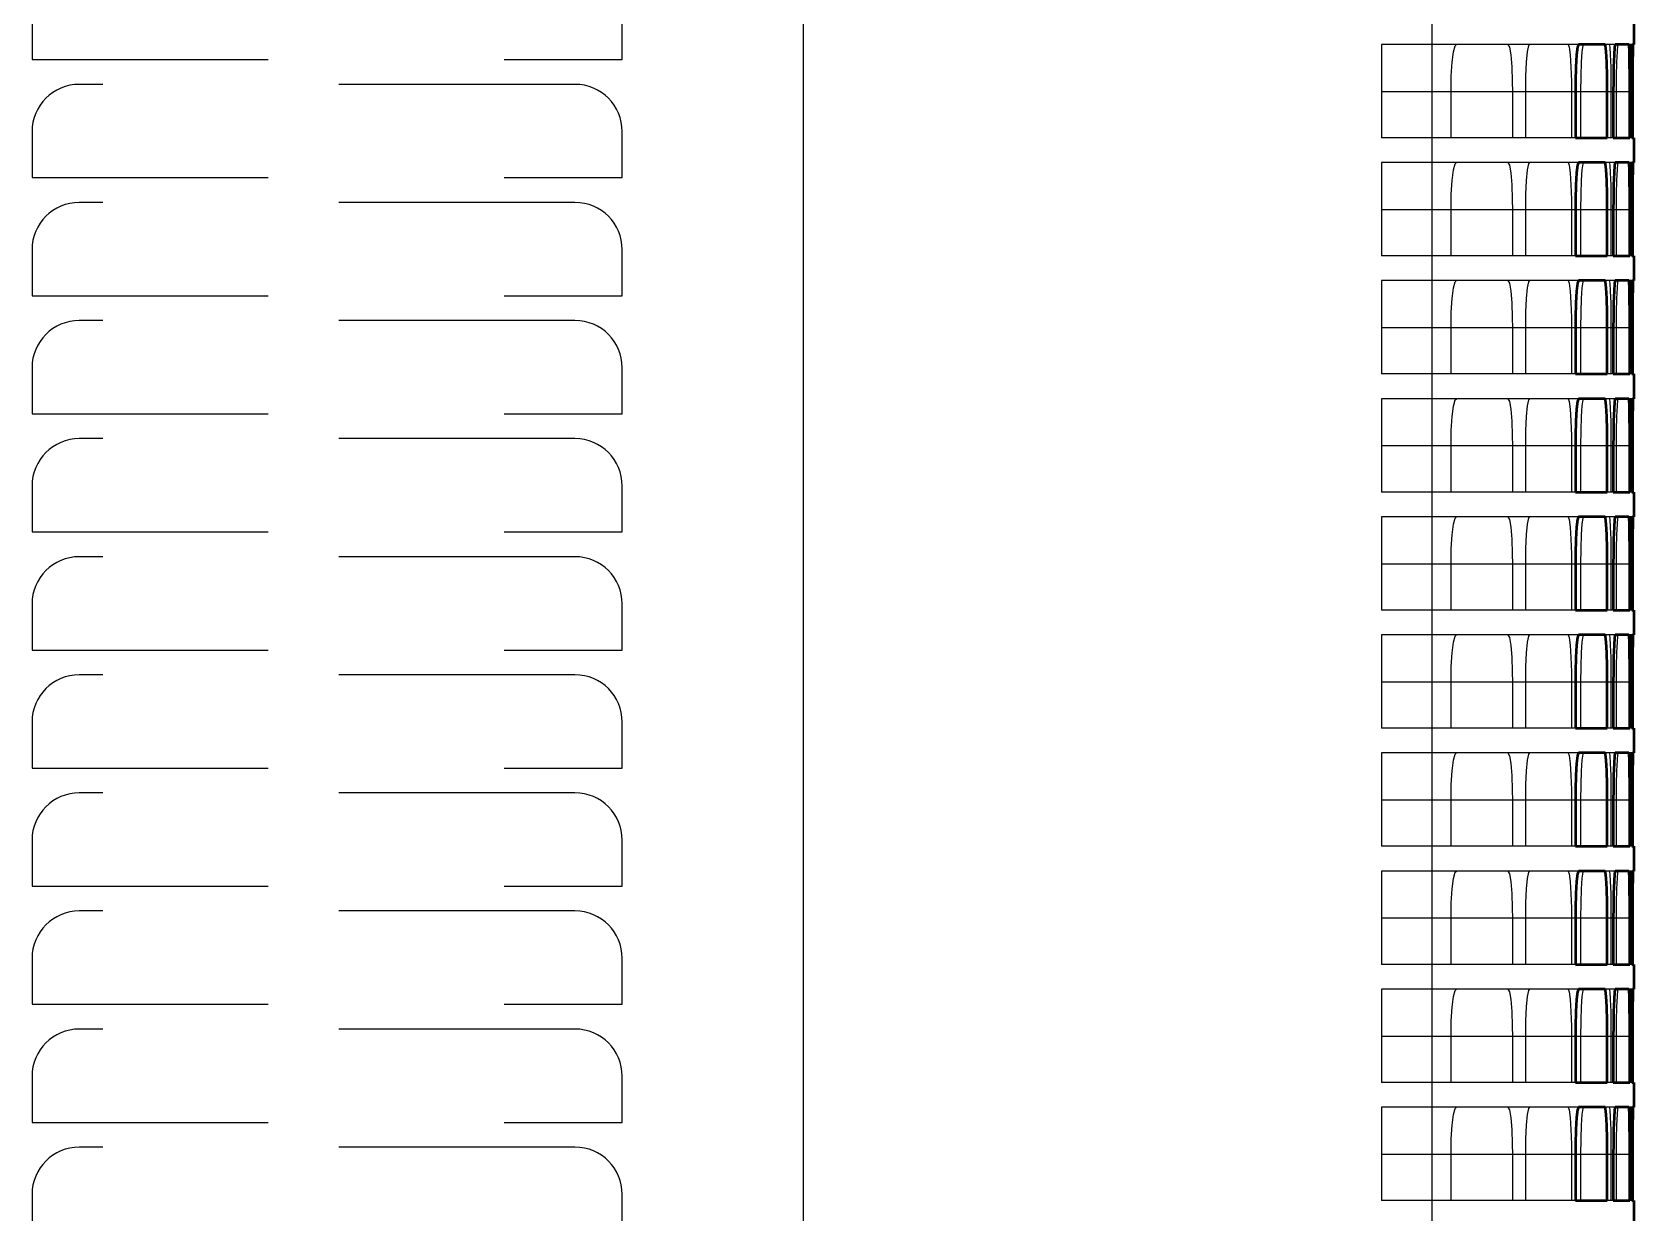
# Model space of a CAD drawing. Header units: inches. Extents: x 0 to 35.8, y 0 to 41.5.
# Drawn here: x 28.98 to 35.77, y 20.8 to 25.8 of the extents above; entities that cross this region are included whole.
import ezdxf

# ---------------------------------------------------------------- set-up
doc = ezdxf.new("R2010")
doc.units = ezdxf.units.IN
doc.header["$MEASUREMENT"] = 0
doc.linetypes.add('Dashed', pattern=[2, 1, -1])
for name, color, linetype, lineweight in [('AM_0', 7, 'Continuous', 50), ('AM_4', 3, 'Continuous', 25), ('AM_9', 6, 'Dashed', 25)]:
    doc.layers.add(name, color=color, linetype=linetype, lineweight=lineweight)

msp = doc.modelspace()

# ---------------------------------------------------------------- linework, layer by layer
at = {"layer": 'AM_0'}
for p, q in [((35.77, 25.855), (35.77, 25.75)), ((35.6481, 25.75), (35.5345, 25.75)), ((35.7485, 25.75), (35.6901, 25.75)), ((35.77, 25.75), (35.7636, 25.75)), ((35.5217, 25.55), (35.5217, 25.355)), ((35.657, 25.355), (35.657, 25.55)), ((35.6826, 25.55), (35.6826, 25.355)), ((35.7522, 25.355), (35.7522, 25.55)), ((35.7613, 25.55), (35.7613, 25.355)), ((35.7652, 25.355), (35.7652, 25.55)), ((35.5217, 25.355), (35.657, 25.355)), ((35.6826, 25.355), (35.7522, 25.355)), ((35.7613, 25.355), (35.77, 25.355)), ((35.77, 25.355), (35.77, 25.25)), ((35.6481, 25.25), (35.5345, 25.25)), ((35.7485, 25.25), (35.6901, 25.25)), ((35.77, 25.25), (35.7636, 25.25)), ((35.5217, 25.05), (35.5217, 24.855)), ((35.657, 24.855), (35.657, 25.05)), ((35.6826, 25.05), (35.6826, 24.855)), ((35.7522, 24.855), (35.7522, 25.05)), ((35.7613, 25.05), (35.7613, 24.855)), ((35.7652, 24.855), (35.7652, 25.05)), ((35.5217, 24.855), (35.657, 24.855)), ((35.6826, 24.855), (35.7522, 24.855)), ((35.7613, 24.855), (35.77, 24.855)), ((35.77, 24.855), (35.77, 24.75)), ((35.6481, 24.75), (35.5345, 24.75)), ((35.7485, 24.75), (35.6901, 24.75)), ((35.77, 24.75), (35.7636, 24.75)), ((35.5217, 24.55), (35.5217, 24.355)), ((35.657, 24.355), (35.657, 24.55)), ((35.6826, 24.55), (35.6826, 24.355)), ((35.7522, 24.355), (35.7522, 24.55)), ((35.7613, 24.55), (35.7613, 24.355)), ((35.7652, 24.355), (35.7652, 24.55)), ((35.5217, 24.355), (35.657, 24.355)), ((35.6826, 24.355), (35.7522, 24.355)), ((35.7613, 24.355), (35.77, 24.355)), ((35.77, 24.355), (35.77, 24.25)), ((35.6481, 24.25), (35.5345, 24.25)), ((35.7485, 24.25), (35.6901, 24.25)), ((35.77, 24.25), (35.7636, 24.25)), ((35.5217, 24.05), (35.5217, 23.855)), ((35.657, 23.855), (35.657, 24.05)), ((35.6826, 24.05), (35.6826, 23.855)), ((35.7522, 23.855), (35.7522, 24.05)), ((35.7613, 24.05), (35.7613, 23.855)), ((35.7652, 23.855), (35.7652, 24.05)), ((35.5217, 23.855), (35.657, 23.855)), ((35.6826, 23.855), (35.7522, 23.855)), ((35.7613, 23.855), (35.77, 23.855)), ((35.77, 23.855), (35.77, 23.75)), ((35.6481, 23.75), (35.5345, 23.75)), ((35.7485, 23.75), (35.6901, 23.75)), ((35.77, 23.75), (35.7636, 23.75)), ((35.5217, 23.55), (35.5217, 23.355)), ((35.657, 23.355), (35.657, 23.55)), ((35.6826, 23.55), (35.6826, 23.355)), ((35.7522, 23.355), (35.7522, 23.55)), ((35.7613, 23.55), (35.7613, 23.355)), ((35.7652, 23.355), (35.7652, 23.55)), ((35.5217, 23.355), (35.657, 23.355)), ((35.6826, 23.355), (35.7522, 23.355)), ((35.7613, 23.355), (35.77, 23.355)), ((35.77, 23.355), (35.77, 23.25)), ((35.6481, 23.25), (35.5345, 23.25)), ((35.7485, 23.25), (35.6901, 23.25)), ((35.77, 23.25), (35.7636, 23.25)), ((35.5217, 23.05), (35.5217, 22.855)), ((35.657, 22.855), (35.657, 23.05)), ((35.6826, 23.05), (35.6826, 22.855)), ((35.7522, 22.855), (35.7522, 23.05)), ((35.7613, 23.05), (35.7613, 22.855)), ((35.7652, 22.855), (35.7652, 23.05)), ((35.5217, 22.855), (35.657, 22.855)), ((35.6826, 22.855), (35.7522, 22.855)), ((35.7613, 22.855), (35.77, 22.855)), ((35.77, 22.855), (35.77, 22.75)), ((35.6481, 22.75), (35.5345, 22.75)), ((35.7485, 22.75), (35.6901, 22.75)), ((35.77, 22.75), (35.7636, 22.75)), ((35.5217, 22.55), (35.5217, 22.355)), ((35.657, 22.355), (35.657, 22.55)), ((35.6826, 22.55), (35.6826, 22.355)), ((35.7522, 22.355), (35.7522, 22.55)), ((35.7613, 22.55), (35.7613, 22.355)), ((35.7652, 22.355), (35.7652, 22.55)), ((35.5217, 22.355), (35.657, 22.355)), ((35.6826, 22.355), (35.7522, 22.355)), ((35.7613, 22.355), (35.77, 22.355)), ((35.77, 22.355), (35.77, 22.25)), ((35.6481, 22.25), (35.5345, 22.25)), ((35.7485, 22.25), (35.6901, 22.25)), ((35.77, 22.25), (35.7636, 22.25)), ((35.5217, 22.05), (35.5217, 21.855)), ((35.657, 21.855), (35.657, 22.05)), ((35.6826, 22.05), (35.6826, 21.855)), ((35.7522, 21.855), (35.7522, 22.05)), ((35.7613, 22.05), (35.7613, 21.855)), ((35.7652, 21.855), (35.7652, 22.05)), ((35.5217, 21.855), (35.657, 21.855)), ((35.6826, 21.855), (35.7522, 21.855)), ((35.7613, 21.855), (35.77, 21.855)), ((35.77, 21.855), (35.77, 21.75)), ((35.6481, 21.75), (35.5345, 21.75)), ((35.7485, 21.75), (35.6901, 21.75)), ((35.77, 21.75), (35.7636, 21.75)), ((35.5217, 21.55), (35.5217, 21.355)), ((35.657, 21.355), (35.657, 21.55)), ((35.6826, 21.55), (35.6826, 21.355)), ((35.7522, 21.355), (35.7522, 21.55)), ((35.7613, 21.55), (35.7613, 21.355)), ((35.7652, 21.355), (35.7652, 21.55)), ((35.5217, 21.355), (35.657, 21.355)), ((35.6826, 21.355), (35.7522, 21.355)), ((35.7613, 21.355), (35.77, 21.355)), ((35.77, 21.355), (35.77, 21.25)), ((35.6481, 21.25), (35.5345, 21.25)), ((35.7485, 21.25), (35.6901, 21.25)), ((35.77, 21.25), (35.7636, 21.25)), ((35.5217, 21.05), (35.5217, 20.855)), ((35.657, 20.855), (35.657, 21.05)), ((35.6826, 21.05), (35.6826, 20.855)), ((35.7522, 20.855), (35.7522, 21.05)), ((35.7613, 21.05), (35.7613, 20.855)), ((35.7652, 20.855), (35.7652, 21.05)), ((35.5217, 20.855), (35.657, 20.855)), ((35.6826, 20.855), (35.7522, 20.855)), ((35.7613, 20.855), (35.77, 20.855)), ((35.77, 20.855), (35.77, 20.75))]:
    msp.add_line(p, q, dxfattribs=at)
for points in [[(35.5345, 25.75), (35.5303, 25.7387), (35.5265, 25.706), (35.5236, 25.6557), (35.522, 25.5935), (35.5217, 25.55)], [(35.657, 25.55), (35.6565, 25.6162), (35.6551, 25.6748), (35.6529, 25.7195), (35.6501, 25.7451), (35.6481, 25.75)], [(35.6901, 25.75), (35.6877, 25.7387), (35.6855, 25.7061), (35.6838, 25.6559), (35.6828, 25.5938), (35.6826, 25.55)], [(35.7522, 25.55), (35.752, 25.6162), (35.7514, 25.6749), (35.7505, 25.7196), (35.7494, 25.7451), (35.7485, 25.75)], [(35.7636, 25.75), (35.7629, 25.7387), (35.7622, 25.7062), (35.7617, 25.656), (35.7614, 25.5939), (35.7613, 25.55)], [(35.7652, 25.55), (35.7653, 25.6162), (35.7656, 25.6749), (35.766, 25.7196), (35.7665, 25.7451), (35.7669, 25.75)], [(35.5345, 25.25), (35.5303, 25.2387), (35.5265, 25.206), (35.5236, 25.1557), (35.522, 25.0935), (35.5217, 25.05)], [(35.657, 25.05), (35.6565, 25.1162), (35.6551, 25.1748), (35.6529, 25.2195), (35.6501, 25.2451), (35.6481, 25.25)], [(35.6901, 25.25), (35.6877, 25.2387), (35.6855, 25.2061), (35.6838, 25.1559), (35.6828, 25.0938), (35.6826, 25.05)], [(35.7522, 25.05), (35.752, 25.1162), (35.7514, 25.1749), (35.7505, 25.2196), (35.7494, 25.2451), (35.7485, 25.25)], [(35.7636, 25.25), (35.7629, 25.2387), (35.7622, 25.2062), (35.7617, 25.156), (35.7614, 25.0939), (35.7613, 25.05)], [(35.7652, 25.05), (35.7653, 25.1162), (35.7656, 25.1749), (35.766, 25.2196), (35.7665, 25.2451), (35.7669, 25.25)], [(35.5345, 24.75), (35.5303, 24.7387), (35.5265, 24.706), (35.5236, 24.6557), (35.522, 24.5935), (35.5217, 24.55)], [(35.657, 24.55), (35.6565, 24.6162), (35.6551, 24.6748), (35.6529, 24.7195), (35.6501, 24.7451), (35.6481, 24.75)], [(35.6901, 24.75), (35.6877, 24.7387), (35.6855, 24.7061), (35.6838, 24.6559), (35.6828, 24.5938), (35.6826, 24.55)], [(35.7522, 24.55), (35.752, 24.6162), (35.7514, 24.6749), (35.7505, 24.7196), (35.7494, 24.7451), (35.7485, 24.75)], [(35.7636, 24.75), (35.7629, 24.7387), (35.7622, 24.7062), (35.7617, 24.656), (35.7614, 24.5939), (35.7613, 24.55)], [(35.7652, 24.55), (35.7653, 24.6162), (35.7656, 24.6749), (35.766, 24.7196), (35.7665, 24.7451), (35.7669, 24.75)], [(35.5345, 24.25), (35.5303, 24.2387), (35.5265, 24.206), (35.5236, 24.1557), (35.522, 24.0935), (35.5217, 24.05)], [(35.657, 24.05), (35.6565, 24.1162), (35.6551, 24.1748), (35.6529, 24.2195), (35.6501, 24.2451), (35.6481, 24.25)], [(35.6901, 24.25), (35.6877, 24.2387), (35.6855, 24.2061), (35.6838, 24.1559), (35.6828, 24.0938), (35.6826, 24.05)], [(35.7522, 24.05), (35.752, 24.1162), (35.7514, 24.1749), (35.7505, 24.2196), (35.7494, 24.2451), (35.7485, 24.25)], [(35.7636, 24.25), (35.7629, 24.2387), (35.7622, 24.2062), (35.7617, 24.156), (35.7614, 24.0939), (35.7613, 24.05)], [(35.7652, 24.05), (35.7653, 24.1162), (35.7656, 24.1749), (35.766, 24.2196), (35.7665, 24.2451), (35.7669, 24.25)], [(35.5345, 23.75), (35.5303, 23.7387), (35.5265, 23.706), (35.5236, 23.6557), (35.522, 23.5935), (35.5217, 23.55)], [(35.657, 23.55), (35.6565, 23.6162), (35.6551, 23.6748), (35.6529, 23.7195), (35.6501, 23.7451), (35.6481, 23.75)], [(35.6901, 23.75), (35.6877, 23.7387), (35.6855, 23.7061), (35.6838, 23.6559), (35.6828, 23.5938), (35.6826, 23.55)], [(35.7522, 23.55), (35.752, 23.6162), (35.7514, 23.6749), (35.7505, 23.7196), (35.7494, 23.7451), (35.7485, 23.75)], [(35.7636, 23.75), (35.7629, 23.7387), (35.7622, 23.7062), (35.7617, 23.656), (35.7614, 23.5939), (35.7613, 23.55)], [(35.7652, 23.55), (35.7653, 23.6162), (35.7656, 23.6749), (35.766, 23.7196), (35.7665, 23.7451), (35.7669, 23.75)], [(35.5345, 23.25), (35.5303, 23.2387), (35.5265, 23.206), (35.5236, 23.1557), (35.522, 23.0935), (35.5217, 23.05)], [(35.657, 23.05), (35.6565, 23.1162), (35.6551, 23.1748), (35.6529, 23.2195), (35.6501, 23.2451), (35.6481, 23.25)], [(35.6901, 23.25), (35.6877, 23.2387), (35.6855, 23.2061), (35.6838, 23.1559), (35.6828, 23.0938), (35.6826, 23.05)], [(35.7522, 23.05), (35.752, 23.1162), (35.7514, 23.1749), (35.7505, 23.2196), (35.7494, 23.2451), (35.7485, 23.25)], [(35.7636, 23.25), (35.7629, 23.2387), (35.7622, 23.2062), (35.7617, 23.156), (35.7614, 23.0939), (35.7613, 23.05)], [(35.7652, 23.05), (35.7653, 23.1162), (35.7656, 23.1749), (35.766, 23.2196), (35.7665, 23.2451), (35.7669, 23.25)], [(35.5345, 22.75), (35.5303, 22.7387), (35.5265, 22.706), (35.5236, 22.6557), (35.522, 22.5935), (35.5217, 22.55)], [(35.657, 22.55), (35.6565, 22.6162), (35.6551, 22.6748), (35.6529, 22.7195), (35.6501, 22.7451), (35.6481, 22.75)], [(35.6901, 22.75), (35.6877, 22.7387), (35.6855, 22.7061), (35.6838, 22.6559), (35.6828, 22.5938), (35.6826, 22.55)], [(35.7522, 22.55), (35.752, 22.6162), (35.7514, 22.6749), (35.7505, 22.7196), (35.7494, 22.7451), (35.7485, 22.75)], [(35.7636, 22.75), (35.7629, 22.7387), (35.7622, 22.7062), (35.7617, 22.656), (35.7614, 22.5939), (35.7613, 22.55)], [(35.7652, 22.55), (35.7653, 22.6162), (35.7656, 22.6749), (35.766, 22.7196), (35.7665, 22.7451), (35.7669, 22.75)], [(35.5345, 22.25), (35.5303, 22.2387), (35.5265, 22.206), (35.5236, 22.1557), (35.522, 22.0935), (35.5217, 22.05)], [(35.657, 22.05), (35.6565, 22.1162), (35.6551, 22.1748), (35.6529, 22.2195), (35.6501, 22.2451), (35.6481, 22.25)], [(35.6901, 22.25), (35.6877, 22.2387), (35.6855, 22.2061), (35.6838, 22.1559), (35.6828, 22.0938), (35.6826, 22.05)], [(35.7522, 22.05), (35.752, 22.1162), (35.7514, 22.1749), (35.7505, 22.2196), (35.7494, 22.2451), (35.7485, 22.25)], [(35.7636, 22.25), (35.7629, 22.2387), (35.7622, 22.2062), (35.7617, 22.156), (35.7614, 22.0939), (35.7613, 22.05)], [(35.7652, 22.05), (35.7653, 22.1162), (35.7656, 22.1749), (35.766, 22.2196), (35.7665, 22.2451), (35.7669, 22.25)], [(35.5345, 21.75), (35.5303, 21.7387), (35.5265, 21.706), (35.5236, 21.6557), (35.522, 21.5935), (35.5217, 21.55)], [(35.657, 21.55), (35.6565, 21.6162), (35.6551, 21.6748), (35.6529, 21.7195), (35.6501, 21.7451), (35.6481, 21.75)], [(35.6901, 21.75), (35.6877, 21.7387), (35.6855, 21.7061), (35.6838, 21.6559), (35.6828, 21.5938), (35.6826, 21.55)], [(35.7522, 21.55), (35.752, 21.6162), (35.7514, 21.6749), (35.7505, 21.7196), (35.7494, 21.7451), (35.7485, 21.75)], [(35.7636, 21.75), (35.7629, 21.7387), (35.7622, 21.7062), (35.7617, 21.656), (35.7614, 21.5939), (35.7613, 21.55)], [(35.7652, 21.55), (35.7653, 21.6162), (35.7656, 21.6749), (35.766, 21.7196), (35.7665, 21.7451), (35.7669, 21.75)], [(35.5345, 21.25), (35.5303, 21.2387), (35.5265, 21.206), (35.5236, 21.1557), (35.522, 21.0935), (35.5217, 21.05)], [(35.657, 21.05), (35.6565, 21.1162), (35.6551, 21.1748), (35.6529, 21.2195), (35.6501, 21.2451), (35.6481, 21.25)], [(35.6901, 21.25), (35.6877, 21.2387), (35.6855, 21.2061), (35.6838, 21.1559), (35.6828, 21.0938), (35.6826, 21.05)], [(35.7522, 21.05), (35.752, 21.1162), (35.7514, 21.1749), (35.7505, 21.2196), (35.7494, 21.2451), (35.7485, 21.25)], [(35.7636, 21.25), (35.7629, 21.2387), (35.7622, 21.2062), (35.7617, 21.156), (35.7614, 21.0939), (35.7613, 21.05)], [(35.7652, 21.05), (35.7653, 21.1162), (35.7656, 21.1749), (35.766, 21.2196), (35.7665, 21.2451), (35.7669, 21.25)]]:
    msp.add_lwpolyline(points, dxfattribs=at)
at = {"layer": 'AM_4'}
for p, q in [((32.2511, 41.5), (32.2511, 14.625)), ((34.9142, 41.5), (34.9142, 14.625)), ((35.657, 25.55), (35.5217, 25.55)), ((35.7522, 25.55), (35.6826, 25.55)), ((35.7652, 25.55), (35.7613, 25.55)), ((35.657, 25.05), (35.5217, 25.05)), ((35.7522, 25.05), (35.6826, 25.05)), ((35.7652, 25.05), (35.7613, 25.05)), ((35.657, 24.55), (35.5217, 24.55)), ((35.7522, 24.55), (35.6826, 24.55)), ((35.7652, 24.55), (35.7613, 24.55)), ((35.657, 24.05), (35.5217, 24.05)), ((35.7522, 24.05), (35.6826, 24.05)), ((35.7652, 24.05), (35.7613, 24.05)), ((35.657, 23.55), (35.5217, 23.55)), ((35.7522, 23.55), (35.6826, 23.55)), ((35.7652, 23.55), (35.7613, 23.55)), ((35.657, 23.05), (35.5217, 23.05)), ((35.7522, 23.05), (35.6826, 23.05)), ((35.7652, 23.05), (35.7613, 23.05)), ((35.657, 22.55), (35.5217, 22.55)), ((35.7522, 22.55), (35.6826, 22.55)), ((35.7652, 22.55), (35.7613, 22.55)), ((35.657, 22.05), (35.5217, 22.05)), ((35.7522, 22.05), (35.6826, 22.05)), ((35.7652, 22.05), (35.7613, 22.05)), ((35.657, 21.55), (35.5217, 21.55)), ((35.7522, 21.55), (35.6826, 21.55)), ((35.7652, 21.55), (35.7613, 21.55)), ((35.657, 21.05), (35.5217, 21.05)), ((35.7522, 21.05), (35.6826, 21.05)), ((35.7652, 21.05), (35.7613, 21.05))]:
    msp.add_line(p, q, dxfattribs=at)
at = {"layer": 'AM_9'}
for p, q in [((32.2511, 41.5), (32.2511, 1.625)), ((28.984, 25.881), (28.984, 25.686)), ((31.484, 25.686), (31.484, 25.881)), ((34.7, 25.75), (34.7, 25.355)), ((35.5345, 25.75), (34.7, 25.75)), ((35.6901, 25.75), (35.6481, 25.75)), ((35.7636, 25.75), (35.7485, 25.75)), ((28.984, 25.686), (31.484, 25.686)), ((31.284, 25.581), (29.184, 25.581)), ((35.5217, 25.55), (34.7, 25.55)), ((34.995, 25.355), (34.995, 25.55)), ((35.2549, 25.55), (35.2549, 25.355)), ((35.3116, 25.355), (35.3116, 25.55)), ((35.5051, 25.55), (35.5051, 25.355)), ((35.5452, 25.355), (35.5452, 25.55)), ((35.6826, 25.55), (35.657, 25.55)), ((35.6727, 25.55), (35.6727, 25.355)), ((35.6963, 25.355), (35.6963, 25.55)), ((35.7613, 25.55), (35.7522, 25.55)), ((35.758, 25.55), (35.758, 25.355)), ((28.984, 25.381), (28.984, 25.186)), ((31.484, 25.186), (31.484, 25.381)), ((35.5217, 25.355), (34.7, 25.355)), ((35.6826, 25.355), (35.657, 25.355)), ((35.7613, 25.355), (35.7522, 25.355)), ((34.7, 25.25), (34.7, 24.855)), ((35.5345, 25.25), (34.7, 25.25)), ((35.6901, 25.25), (35.6481, 25.25)), ((35.7636, 25.25), (35.7485, 25.25)), ((28.984, 25.186), (31.484, 25.186)), ((31.284, 25.081), (29.184, 25.081)), ((35.5217, 25.05), (34.7, 25.05)), ((34.995, 24.855), (34.995, 25.05)), ((35.2549, 25.05), (35.2549, 24.855)), ((35.3116, 24.855), (35.3116, 25.05)), ((35.5051, 25.05), (35.5051, 24.855)), ((35.5452, 24.855), (35.5452, 25.05)), ((35.6826, 25.05), (35.657, 25.05)), ((35.6727, 25.05), (35.6727, 24.855)), ((35.6963, 24.855), (35.6963, 25.05)), ((35.7613, 25.05), (35.7522, 25.05)), ((35.758, 25.05), (35.758, 24.855)), ((28.984, 24.881), (28.984, 24.686)), ((31.484, 24.686), (31.484, 24.881)), ((35.5217, 24.855), (34.7, 24.855)), ((35.6826, 24.855), (35.657, 24.855)), ((35.7613, 24.855), (35.7522, 24.855)), ((34.7, 24.75), (34.7, 24.355)), ((35.5345, 24.75), (34.7, 24.75)), ((35.6901, 24.75), (35.6481, 24.75)), ((35.7636, 24.75), (35.7485, 24.75)), ((28.984, 24.686), (31.484, 24.686)), ((31.284, 24.581), (29.184, 24.581)), ((35.5217, 24.55), (34.7, 24.55)), ((34.995, 24.355), (34.995, 24.55)), ((35.2549, 24.55), (35.2549, 24.355)), ((35.3116, 24.355), (35.3116, 24.55)), ((35.5051, 24.55), (35.5051, 24.355)), ((35.5452, 24.355), (35.5452, 24.55)), ((35.6826, 24.55), (35.657, 24.55)), ((35.6727, 24.55), (35.6727, 24.355)), ((35.6963, 24.355), (35.6963, 24.55)), ((35.7613, 24.55), (35.7522, 24.55)), ((35.758, 24.55), (35.758, 24.355)), ((28.984, 24.381), (28.984, 24.186)), ((31.484, 24.186), (31.484, 24.381)), ((35.5217, 24.355), (34.7, 24.355)), ((35.6826, 24.355), (35.657, 24.355)), ((35.7613, 24.355), (35.7522, 24.355)), ((34.7, 24.25), (34.7, 23.855)), ((35.5345, 24.25), (34.7, 24.25)), ((35.6901, 24.25), (35.6481, 24.25)), ((35.7636, 24.25), (35.7485, 24.25)), ((28.984, 24.186), (31.484, 24.186)), ((31.284, 24.081), (29.184, 24.081)), ((35.5217, 24.05), (34.7, 24.05)), ((34.995, 23.855), (34.995, 24.05)), ((35.2549, 24.05), (35.2549, 23.855)), ((35.3116, 23.855), (35.3116, 24.05)), ((35.5051, 24.05), (35.5051, 23.855)), ((35.5452, 23.855), (35.5452, 24.05)), ((35.6826, 24.05), (35.657, 24.05)), ((35.6727, 24.05), (35.6727, 23.855)), ((35.6963, 23.855), (35.6963, 24.05)), ((35.7613, 24.05), (35.7522, 24.05)), ((35.758, 24.05), (35.758, 23.855)), ((28.984, 23.881), (28.984, 23.686)), ((31.484, 23.686), (31.484, 23.881)), ((35.5217, 23.855), (34.7, 23.855)), ((35.6826, 23.855), (35.657, 23.855)), ((35.7613, 23.855), (35.7522, 23.855)), ((28.984, 23.686), (31.484, 23.686)), ((34.7, 23.75), (34.7, 23.355)), ((35.5345, 23.75), (34.7, 23.75)), ((35.6901, 23.75), (35.6481, 23.75)), ((35.7636, 23.75), (35.7485, 23.75)), ((31.284, 23.581), (29.184, 23.581)), ((35.5217, 23.55), (34.7, 23.55)), ((34.995, 23.355), (34.995, 23.55)), ((35.2549, 23.55), (35.2549, 23.355)), ((35.3116, 23.355), (35.3116, 23.55)), ((35.5051, 23.55), (35.5051, 23.355)), ((35.5452, 23.355), (35.5452, 23.55)), ((35.6826, 23.55), (35.657, 23.55)), ((35.6727, 23.55), (35.6727, 23.355)), ((35.6963, 23.355), (35.6963, 23.55)), ((35.7613, 23.55), (35.7522, 23.55)), ((35.758, 23.55), (35.758, 23.355)), ((28.984, 23.381), (28.984, 23.186)), ((31.484, 23.186), (31.484, 23.381)), ((35.5217, 23.355), (34.7, 23.355)), ((35.6826, 23.355), (35.657, 23.355)), ((35.7613, 23.355), (35.7522, 23.355)), ((34.7, 23.25), (34.7, 22.855)), ((35.5345, 23.25), (34.7, 23.25)), ((35.6901, 23.25), (35.6481, 23.25)), ((35.7636, 23.25), (35.7485, 23.25)), ((28.984, 23.186), (31.484, 23.186)), ((31.284, 23.081), (29.184, 23.081)), ((35.5217, 23.05), (34.7, 23.05)), ((34.995, 22.855), (34.995, 23.05)), ((35.2549, 23.05), (35.2549, 22.855)), ((35.3116, 22.855), (35.3116, 23.05)), ((35.5051, 23.05), (35.5051, 22.855)), ((35.5452, 22.855), (35.5452, 23.05)), ((35.6826, 23.05), (35.657, 23.05)), ((35.6727, 23.05), (35.6727, 22.855)), ((35.6963, 22.855), (35.6963, 23.05)), ((35.7613, 23.05), (35.7522, 23.05)), ((35.758, 23.05), (35.758, 22.855)), ((28.984, 22.881), (28.984, 22.686)), ((31.484, 22.686), (31.484, 22.881)), ((35.5217, 22.855), (34.7, 22.855)), ((35.6826, 22.855), (35.657, 22.855)), ((35.7613, 22.855), (35.7522, 22.855)), ((34.7, 22.75), (34.7, 22.355)), ((35.5345, 22.75), (34.7, 22.75)), ((35.6901, 22.75), (35.6481, 22.75)), ((35.7636, 22.75), (35.7485, 22.75)), ((28.984, 22.686), (31.484, 22.686)), ((31.284, 22.581), (29.184, 22.581)), ((35.5217, 22.55), (34.7, 22.55)), ((34.995, 22.355), (34.995, 22.55)), ((35.2549, 22.55), (35.2549, 22.355)), ((35.3116, 22.355), (35.3116, 22.55)), ((35.5051, 22.55), (35.5051, 22.355)), ((35.5452, 22.355), (35.5452, 22.55)), ((35.6826, 22.55), (35.657, 22.55)), ((35.6727, 22.55), (35.6727, 22.355)), ((35.6963, 22.355), (35.6963, 22.55)), ((35.7613, 22.55), (35.7522, 22.55)), ((35.758, 22.55), (35.758, 22.355)), ((28.984, 22.381), (28.984, 22.186)), ((31.484, 22.186), (31.484, 22.381)), ((35.5217, 22.355), (34.7, 22.355)), ((35.6826, 22.355), (35.657, 22.355)), ((35.7613, 22.355), (35.7522, 22.355)), ((34.7, 22.25), (34.7, 21.855)), ((35.5345, 22.25), (34.7, 22.25)), ((35.6901, 22.25), (35.6481, 22.25)), ((35.7636, 22.25), (35.7485, 22.25)), ((28.984, 22.186), (31.484, 22.186)), ((31.284, 22.081), (29.184, 22.081)), ((35.5217, 22.05), (34.7, 22.05)), ((34.995, 21.855), (34.995, 22.05)), ((35.2549, 22.05), (35.2549, 21.855)), ((35.3116, 21.855), (35.3116, 22.05)), ((35.5051, 22.05), (35.5051, 21.855)), ((35.5452, 21.855), (35.5452, 22.05)), ((35.6826, 22.05), (35.657, 22.05)), ((35.6727, 22.05), (35.6727, 21.855)), ((35.6963, 21.855), (35.6963, 22.05)), ((35.7613, 22.05), (35.7522, 22.05)), ((35.758, 22.05), (35.758, 21.855)), ((28.984, 21.881), (28.984, 21.686)), ((31.484, 21.686), (31.484, 21.881)), ((35.5217, 21.855), (34.7, 21.855)), ((35.6826, 21.855), (35.657, 21.855)), ((35.7613, 21.855), (35.7522, 21.855)), ((34.7, 21.75), (34.7, 21.355)), ((35.5345, 21.75), (34.7, 21.75)), ((35.6901, 21.75), (35.6481, 21.75)), ((35.7636, 21.75), (35.7485, 21.75)), ((28.984, 21.686), (31.484, 21.686)), ((31.284, 21.581), (29.184, 21.581)), ((35.5217, 21.55), (34.7, 21.55)), ((34.995, 21.355), (34.995, 21.55)), ((35.2549, 21.55), (35.2549, 21.355)), ((35.3116, 21.355), (35.3116, 21.55)), ((35.5051, 21.55), (35.5051, 21.355)), ((35.5452, 21.355), (35.5452, 21.55)), ((35.6826, 21.55), (35.657, 21.55)), ((35.6727, 21.55), (35.6727, 21.355)), ((35.6963, 21.355), (35.6963, 21.55)), ((35.7613, 21.55), (35.7522, 21.55)), ((35.758, 21.55), (35.758, 21.355)), ((28.984, 21.381), (28.984, 21.186)), ((31.484, 21.186), (31.484, 21.381)), ((35.5217, 21.355), (34.7, 21.355)), ((35.6826, 21.355), (35.657, 21.355)), ((35.7613, 21.355), (35.7522, 21.355)), ((34.7, 21.25), (34.7, 20.855)), ((35.5345, 21.25), (34.7, 21.25)), ((35.6901, 21.25), (35.6481, 21.25)), ((35.7636, 21.25), (35.7485, 21.25)), ((28.984, 21.186), (31.484, 21.186)), ((31.284, 21.081), (29.184, 21.081)), ((35.5217, 21.05), (34.7, 21.05)), ((34.995, 20.855), (34.995, 21.05)), ((35.2549, 21.05), (35.2549, 20.855)), ((35.3116, 20.855), (35.3116, 21.05)), ((35.5051, 21.05), (35.5051, 20.855)), ((35.5452, 20.855), (35.5452, 21.05)), ((35.6826, 21.05), (35.657, 21.05)), ((35.6727, 21.05), (35.6727, 20.855)), ((35.6963, 20.855), (35.6963, 21.05)), ((35.7613, 21.05), (35.7522, 21.05)), ((35.758, 21.05), (35.758, 20.855)), ((28.984, 20.881), (28.984, 20.686)), ((31.484, 20.686), (31.484, 20.881)), ((35.5217, 20.855), (34.7, 20.855)), ((35.6826, 20.855), (35.657, 20.855)), ((35.7613, 20.855), (35.7522, 20.855))]:
    msp.add_line(p, q, dxfattribs=at)
for points in [[(34.995, 25.55), (34.9962, 25.6159), (34.9999, 25.6743), (35.0056, 25.719), (35.0126, 25.7448), (35.0177, 25.75)], [(35.2361, 25.75), (35.2424, 25.7386), (35.2479, 25.7058), (35.2521, 25.6553), (35.2545, 25.5931), (35.2549, 25.55)], [(35.3116, 25.55), (35.3125, 25.616), (35.3154, 25.6746), (35.3197, 25.7192), (35.3251, 25.745), (35.329, 25.75)], [(35.4915, 25.75), (35.4961, 25.7387), (35.5, 25.706), (35.503, 25.6557), (35.5047, 25.5935), (35.5051, 25.55)], [(35.5452, 25.55), (35.5459, 25.6161), (35.5479, 25.6748), (35.5509, 25.7194), (35.5547, 25.745), (35.5573, 25.75)], [(35.6644, 25.75), (35.6672, 25.7387), (35.6696, 25.7061), (35.6714, 25.6559), (35.6725, 25.5937), (35.6727, 25.55)], [(35.6963, 25.55), (35.6967, 25.6162), (35.6978, 25.6749), (35.6996, 25.7195), (35.7017, 25.7451), (35.7032, 25.75)], [(35.755, 25.75), (35.756, 25.7387), (35.7569, 25.7062), (35.7576, 25.656), (35.758, 25.5939), (35.758, 25.55)], [(34.995, 25.05), (34.9962, 25.1159), (34.9999, 25.1743), (35.0056, 25.219), (35.0126, 25.2448), (35.0177, 25.25)], [(35.2361, 25.25), (35.2424, 25.2386), (35.2479, 25.2058), (35.2521, 25.1553), (35.2545, 25.0931), (35.2549, 25.05)], [(35.3116, 25.05), (35.3125, 25.116), (35.3154, 25.1746), (35.3197, 25.2192), (35.3251, 25.245), (35.329, 25.25)], [(35.4915, 25.25), (35.4961, 25.2387), (35.5, 25.206), (35.503, 25.1557), (35.5047, 25.0935), (35.5051, 25.05)], [(35.5452, 25.05), (35.5459, 25.1161), (35.5479, 25.1748), (35.5509, 25.2194), (35.5547, 25.245), (35.5573, 25.25)], [(35.6644, 25.25), (35.6672, 25.2387), (35.6696, 25.2061), (35.6714, 25.1559), (35.6725, 25.0937), (35.6727, 25.05)], [(35.6963, 25.05), (35.6967, 25.1162), (35.6978, 25.1749), (35.6996, 25.2195), (35.7017, 25.2451), (35.7032, 25.25)], [(35.755, 25.25), (35.756, 25.2387), (35.7569, 25.2062), (35.7576, 25.156), (35.758, 25.0939), (35.758, 25.05)], [(34.995, 24.55), (34.9962, 24.6159), (34.9999, 24.6743), (35.0056, 24.719), (35.0126, 24.7448), (35.0177, 24.75)], [(35.2361, 24.75), (35.2424, 24.7386), (35.2479, 24.7058), (35.2521, 24.6553), (35.2545, 24.5931), (35.2549, 24.55)], [(35.3116, 24.55), (35.3125, 24.616), (35.3154, 24.6746), (35.3197, 24.7192), (35.3251, 24.745), (35.329, 24.75)], [(35.4915, 24.75), (35.4961, 24.7387), (35.5, 24.706), (35.503, 24.6557), (35.5047, 24.5935), (35.5051, 24.55)], [(35.5452, 24.55), (35.5459, 24.6161), (35.5479, 24.6748), (35.5509, 24.7194), (35.5547, 24.745), (35.5573, 24.75)], [(35.6644, 24.75), (35.6672, 24.7387), (35.6696, 24.7061), (35.6714, 24.6559), (35.6725, 24.5937), (35.6727, 24.55)], [(35.6963, 24.55), (35.6967, 24.6162), (35.6978, 24.6749), (35.6996, 24.7195), (35.7017, 24.7451), (35.7032, 24.75)], [(35.755, 24.75), (35.756, 24.7387), (35.7569, 24.7062), (35.7576, 24.656), (35.758, 24.5939), (35.758, 24.55)], [(34.995, 24.05), (34.9962, 24.1159), (34.9999, 24.1743), (35.0056, 24.219), (35.0126, 24.2448), (35.0177, 24.25)], [(35.2361, 24.25), (35.2424, 24.2386), (35.2479, 24.2058), (35.2521, 24.1553), (35.2545, 24.0931), (35.2549, 24.05)], [(35.3116, 24.05), (35.3125, 24.116), (35.3154, 24.1746), (35.3197, 24.2192), (35.3251, 24.245), (35.329, 24.25)], [(35.4915, 24.25), (35.4961, 24.2387), (35.5, 24.206), (35.503, 24.1557), (35.5047, 24.0935), (35.5051, 24.05)], [(35.5452, 24.05), (35.5459, 24.1161), (35.5479, 24.1748), (35.5509, 24.2194), (35.5547, 24.245), (35.5573, 24.25)], [(35.6644, 24.25), (35.6672, 24.2387), (35.6696, 24.2061), (35.6714, 24.1559), (35.6725, 24.0937), (35.6727, 24.05)], [(35.6963, 24.05), (35.6967, 24.1162), (35.6978, 24.1749), (35.6996, 24.2195), (35.7017, 24.2451), (35.7032, 24.25)], [(35.755, 24.25), (35.756, 24.2387), (35.7569, 24.2062), (35.7576, 24.156), (35.758, 24.0939), (35.758, 24.05)], [(34.995, 23.55), (34.9962, 23.6159), (34.9999, 23.6743), (35.0056, 23.719), (35.0126, 23.7448), (35.0177, 23.75)], [(35.2361, 23.75), (35.2424, 23.7386), (35.2479, 23.7058), (35.2521, 23.6553), (35.2545, 23.5931), (35.2549, 23.55)], [(35.3116, 23.55), (35.3125, 23.616), (35.3154, 23.6746), (35.3197, 23.7192), (35.3251, 23.745), (35.329, 23.75)], [(35.4915, 23.75), (35.4961, 23.7387), (35.5, 23.706), (35.503, 23.6557), (35.5047, 23.5935), (35.5051, 23.55)], [(35.5452, 23.55), (35.5459, 23.6161), (35.5479, 23.6748), (35.5509, 23.7194), (35.5547, 23.745), (35.5573, 23.75)], [(35.6644, 23.75), (35.6672, 23.7387), (35.6696, 23.7061), (35.6714, 23.6559), (35.6725, 23.5937), (35.6727, 23.55)], [(35.6963, 23.55), (35.6967, 23.6162), (35.6978, 23.6749), (35.6996, 23.7195), (35.7017, 23.7451), (35.7032, 23.75)], [(35.755, 23.75), (35.756, 23.7387), (35.7569, 23.7062), (35.7576, 23.656), (35.758, 23.5939), (35.758, 23.55)], [(34.995, 23.05), (34.9962, 23.1159), (34.9999, 23.1743), (35.0056, 23.219), (35.0126, 23.2448), (35.0177, 23.25)], [(35.2361, 23.25), (35.2424, 23.2386), (35.2479, 23.2058), (35.2521, 23.1553), (35.2545, 23.0931), (35.2549, 23.05)], [(35.3116, 23.05), (35.3125, 23.116), (35.3154, 23.1746), (35.3197, 23.2192), (35.3251, 23.245), (35.329, 23.25)], [(35.4915, 23.25), (35.4961, 23.2387), (35.5, 23.206), (35.503, 23.1557), (35.5047, 23.0935), (35.5051, 23.05)], [(35.5452, 23.05), (35.5459, 23.1161), (35.5479, 23.1748), (35.5509, 23.2194), (35.5547, 23.245), (35.5573, 23.25)], [(35.6644, 23.25), (35.6672, 23.2387), (35.6696, 23.2061), (35.6714, 23.1559), (35.6725, 23.0937), (35.6727, 23.05)], [(35.6963, 23.05), (35.6967, 23.1162), (35.6978, 23.1749), (35.6996, 23.2195), (35.7017, 23.2451), (35.7032, 23.25)], [(35.755, 23.25), (35.756, 23.2387), (35.7569, 23.2062), (35.7576, 23.156), (35.758, 23.0939), (35.758, 23.05)], [(34.995, 22.55), (34.9962, 22.6159), (34.9999, 22.6743), (35.0056, 22.719), (35.0126, 22.7448), (35.0177, 22.75)], [(35.2361, 22.75), (35.2424, 22.7386), (35.2479, 22.7058), (35.2521, 22.6553), (35.2545, 22.5931), (35.2549, 22.55)], [(35.3116, 22.55), (35.3125, 22.616), (35.3154, 22.6746), (35.3197, 22.7192), (35.3251, 22.745), (35.329, 22.75)], [(35.4915, 22.75), (35.4961, 22.7387), (35.5, 22.706), (35.503, 22.6557), (35.5047, 22.5935), (35.5051, 22.55)], [(35.5452, 22.55), (35.5459, 22.6161), (35.5479, 22.6748), (35.5509, 22.7194), (35.5547, 22.745), (35.5573, 22.75)], [(35.6644, 22.75), (35.6672, 22.7387), (35.6696, 22.7061), (35.6714, 22.6559), (35.6725, 22.5937), (35.6727, 22.55)], [(35.6963, 22.55), (35.6967, 22.6162), (35.6978, 22.6749), (35.6996, 22.7195), (35.7017, 22.7451), (35.7032, 22.75)], [(35.755, 22.75), (35.756, 22.7387), (35.7569, 22.7062), (35.7576, 22.656), (35.758, 22.5939), (35.758, 22.55)], [(34.995, 22.05), (34.9962, 22.1159), (34.9999, 22.1743), (35.0056, 22.219), (35.0126, 22.2448), (35.0177, 22.25)], [(35.2361, 22.25), (35.2424, 22.2386), (35.2479, 22.2058), (35.2521, 22.1553), (35.2545, 22.0931), (35.2549, 22.05)], [(35.3116, 22.05), (35.3125, 22.116), (35.3154, 22.1746), (35.3197, 22.2192), (35.3251, 22.245), (35.329, 22.25)], [(35.4915, 22.25), (35.4961, 22.2387), (35.5, 22.206), (35.503, 22.1557), (35.5047, 22.0935), (35.5051, 22.05)], [(35.5452, 22.05), (35.5459, 22.1161), (35.5479, 22.1748), (35.5509, 22.2194), (35.5547, 22.245), (35.5573, 22.25)], [(35.6644, 22.25), (35.6672, 22.2387), (35.6696, 22.2061), (35.6714, 22.1559), (35.6725, 22.0937), (35.6727, 22.05)], [(35.6963, 22.05), (35.6967, 22.1162), (35.6978, 22.1749), (35.6996, 22.2195), (35.7017, 22.2451), (35.7032, 22.25)], [(35.755, 22.25), (35.756, 22.2387), (35.7569, 22.2062), (35.7576, 22.156), (35.758, 22.0939), (35.758, 22.05)], [(34.995, 21.55), (34.9962, 21.6159), (34.9999, 21.6743), (35.0056, 21.719), (35.0126, 21.7448), (35.0177, 21.75)], [(35.2361, 21.75), (35.2424, 21.7386), (35.2479, 21.7058), (35.2521, 21.6553), (35.2545, 21.5931), (35.2549, 21.55)], [(35.3116, 21.55), (35.3125, 21.616), (35.3154, 21.6746), (35.3197, 21.7192), (35.3251, 21.745), (35.329, 21.75)], [(35.4915, 21.75), (35.4961, 21.7387), (35.5, 21.706), (35.503, 21.6557), (35.5047, 21.5935), (35.5051, 21.55)], [(35.5452, 21.55), (35.5459, 21.6161), (35.5479, 21.6748), (35.5509, 21.7194), (35.5547, 21.745), (35.5573, 21.75)], [(35.6644, 21.75), (35.6672, 21.7387), (35.6696, 21.7061), (35.6714, 21.6559), (35.6725, 21.5937), (35.6727, 21.55)], [(35.6963, 21.55), (35.6967, 21.6162), (35.6978, 21.6749), (35.6996, 21.7195), (35.7017, 21.7451), (35.7032, 21.75)], [(35.755, 21.75), (35.756, 21.7387), (35.7569, 21.7062), (35.7576, 21.656), (35.758, 21.5939), (35.758, 21.55)], [(34.995, 21.05), (34.9962, 21.1159), (34.9999, 21.1743), (35.0056, 21.219), (35.0126, 21.2448), (35.0177, 21.25)], [(35.2361, 21.25), (35.2424, 21.2386), (35.2479, 21.2058), (35.2521, 21.1553), (35.2545, 21.0931), (35.2549, 21.05)], [(35.3116, 21.05), (35.3125, 21.116), (35.3154, 21.1746), (35.3197, 21.2192), (35.3251, 21.245), (35.329, 21.25)], [(35.4915, 21.25), (35.4961, 21.2387), (35.5, 21.206), (35.503, 21.1557), (35.5047, 21.0935), (35.5051, 21.05)], [(35.5452, 21.05), (35.5459, 21.1161), (35.5479, 21.1748), (35.5509, 21.2194), (35.5547, 21.245), (35.5573, 21.25)], [(35.6644, 21.25), (35.6672, 21.2387), (35.6696, 21.2061), (35.6714, 21.1559), (35.6725, 21.0937), (35.6727, 21.05)], [(35.6963, 21.05), (35.6967, 21.1162), (35.6978, 21.1749), (35.6996, 21.2195), (35.7017, 21.2451), (35.7032, 21.25)], [(35.755, 21.25), (35.756, 21.2387), (35.7569, 21.2062), (35.7576, 21.156), (35.758, 21.0939), (35.758, 21.05)]]:
    msp.add_lwpolyline(points, dxfattribs=at)
for centre, start, end in [((29.184, 25.381), 90, 180), ((31.284, 25.381), 0, 90), ((29.184, 24.881), 90, 180), ((31.284, 24.881), 0, 90), ((29.184, 24.381), 90, 180), ((31.284, 24.381), 0, 90), ((29.184, 23.881), 90, 180), ((31.284, 23.881), 360, 90), ((29.184, 23.381), 90, 180), ((31.284, 23.381), 0, 90), ((29.184, 22.881), 90, 180), ((31.284, 22.881), 0, 90), ((29.184, 22.381), 90, 180), ((31.284, 22.381), 0, 90), ((29.184, 21.881), 90, 180), ((31.284, 21.881), 0, 90), ((29.184, 21.381), 90, 180), ((31.284, 21.381), 360, 90), ((29.184, 20.881), 90, 180), ((31.284, 20.881), 0, 90)]:
    msp.add_arc(centre, 0.2, start, end, dxfattribs=at)

doc.saveas('drawing.dxf')
